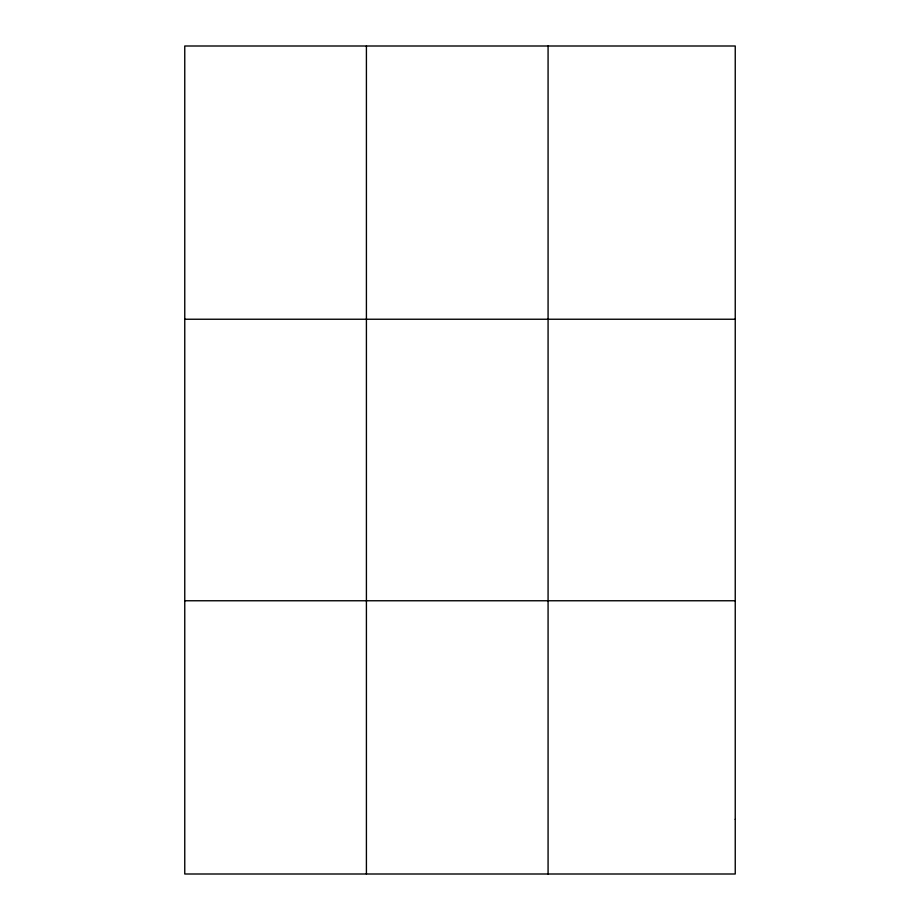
<?xml version="1.0" encoding="UTF-8"?>
<svg xmlns="http://www.w3.org/2000/svg" width="920" height="920" viewBox="0 0 920 920"><rect width="100%" height="100%" fill="white"/><g stroke="black" fill="none" stroke-linecap="round" stroke-linejoin="round"><path stroke-width="1.38" d="M366.413 46L366.413 874M548.078 46L548.078 874M184.759 319.24L735.241 319.24M184.759 600.76L735.241 600.76M735.241 819.352L735.241 874L184.759 874L184.759 46L735.241 46L735.241 819.352"/></g></svg>
